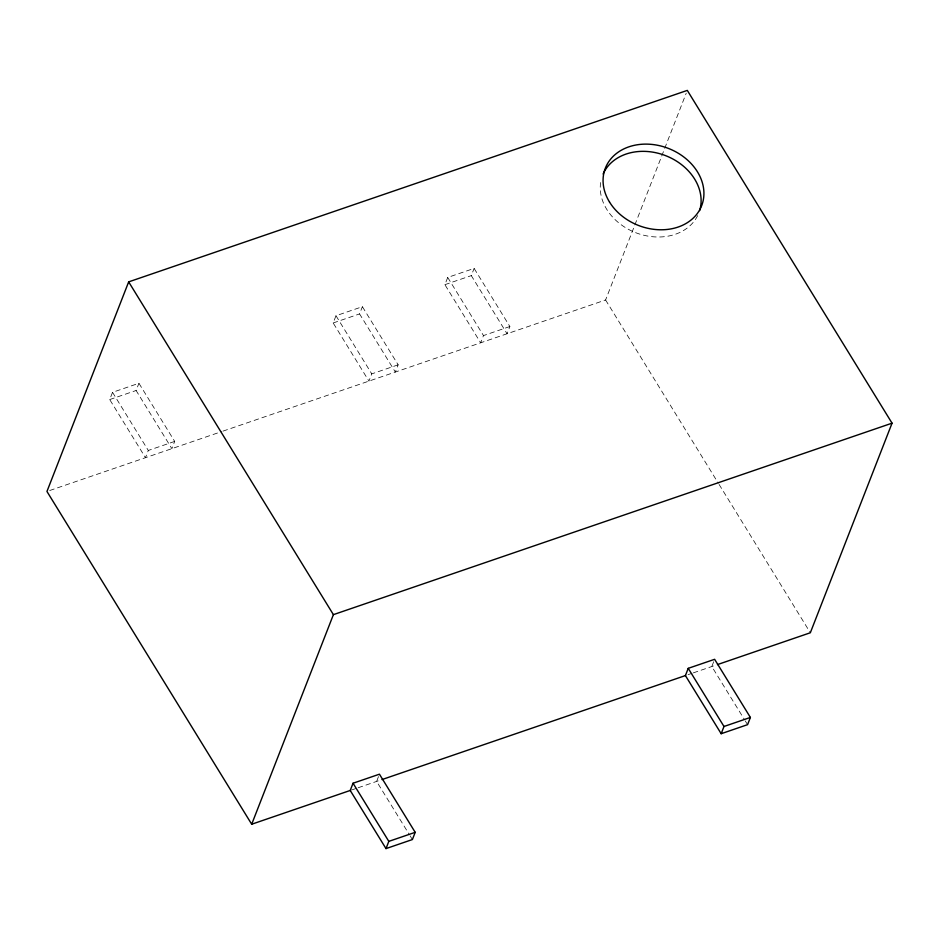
<?xml version="1.0" encoding="UTF-8"?>
<svg xmlns="http://www.w3.org/2000/svg" width="939" height="939" viewBox="0 0 939 939"><rect width="100%" height="100%" fill="white"/><g stroke="black" fill="none" stroke-linecap="round" stroke-linejoin="round"><path stroke-width="0.7" stroke-dasharray="4.7 3.52" d="M174.689 441.412L148.303 450.462L145.486 457.692L109.71 399.556L112.527 392.326L138.925 383.276L174.689 441.412L171.872 448.642L136.108 390.507L138.925 383.276M398.148 364.825L371.762 373.875L368.945 381.105L333.169 322.969L335.986 315.739L362.384 306.689L398.148 364.825L395.331 372.055L359.567 313.919L362.384 306.689M509.877 326.526L483.491 335.575L480.662 342.805L444.898 284.67L447.715 277.439L474.113 268.401L509.877 326.526L507.06 333.756L471.296 275.62L474.113 268.401M378.499 776.6L376.621 781.412L409.345 834.607M223.001 431.118L605.596 299.987L686.245 93.125M713.687 661.713L711.809 666.526L744.533 719.72M109.71 399.556L136.108 390.507M333.169 322.969L359.567 313.919M444.898 284.67L471.296 275.62M49.72 490.51L221.616 431.6M351.503 790.028L357.043 788.126M358.146 787.751L380.612 780.051M688.052 674.672L692.008 673.31M693.334 672.864L716.07 665.07M605.596 299.987L718.312 483.198M719.086 484.442L810.334 632.757M745.284 720.952L747.573 724.662M447.715 277.439L483.491 335.575M335.986 315.739L371.762 373.875M410.108 835.839L412.385 839.548M112.527 392.326L148.303 450.462M697.654 215.594A51.68 41.328 21.3 0 1 637.018 233.189A51.68 41.328 21.3 0 1 601.03 180.394"/><path stroke-width="1.41" d="M717.466 664.589L810.334 632.757L892.05 423.172L687.301 90.402L128.666 281.876L46.95 491.461L251.699 824.231L350.118 790.497M251.699 824.231L333.404 614.646L892.05 423.172M353.041 783.232L350.224 790.462L385.999 848.598L412.385 839.548L415.202 832.33L379.438 774.194L353.041 783.232L388.816 841.367L385.999 848.598M688.228 668.345L685.411 675.575L721.175 733.711L747.573 724.662L750.39 717.443L714.626 659.307L688.228 668.345L723.992 726.481L721.175 733.711M381.997 779.57L685.576 675.517M388.816 841.367L415.202 832.33M723.992 726.481L750.39 717.443M128.666 281.876L333.404 614.646M603.12 173.985A51.68 41.328 21.3 0 1 665.129 155.463A51.68 41.328 21.3 0 1 699.649 210.594M609.505 202.026A51.68 41.328 21.3 0 0 696.855 214.127A51.68 41.328 21.3 0 0 654.131 144.688A51.68 41.328 21.3 0 0 609.505 202.026"/></g></svg>
